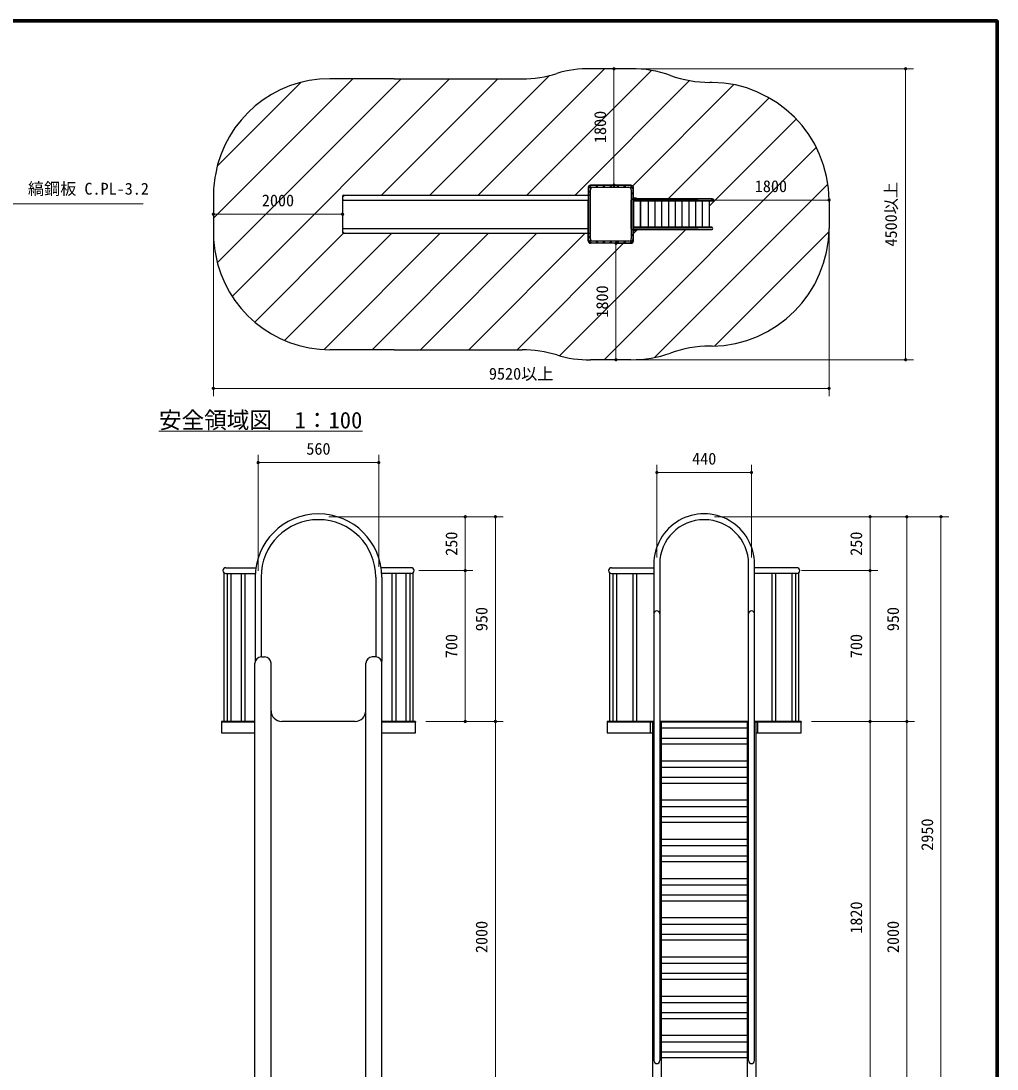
# Model space of a CAD drawing. Units: millimetres at full size, sheet at 1:30, with parts at other scales. Extents: x 450 to 12150, y 450 to 8460.
# Drawn here: x 7619 to 12150, y 3597 to 8460 of the extents above; entities that cross this region are included whole.
import ezdxf
from ezdxf.enums import TextEntityAlignment as Align

# ---------------------------------------------------------------- set-up
doc = ezdxf.new("R2010")
doc.units = ezdxf.units.MM
doc.header["$LTSCALE"] = 30
for name, color, linetype, lineweight in [('D-STR-DIM\u3000寸法線、寸法値', 7, 'Continuous', 13), ('D-STR-HTXT\u3000旗上げ', 7, 'Continuous', 13), ('D-STR-TXT\u3000文字列', 7, 'Continuous', 13), ('D-STR\u3000構造物外形線', 1, 'Continuous', 25), ('D-TTL', 7, 'Continuous', 70)]:
    doc.layers.add(name, color=color, linetype=linetype, lineweight=lineweight)
doc.styles.add('ＭＳ ゴシック', font='')
doc.styles.get('ＭＳ ゴシック').set_extended_font_data('MS Gothic')

# ---------------------------------------------------------------- blocks, each defined once
blk = doc.blocks.new('filled_dot')
at = {"color": 0, "linetype": 'Continuous', "lineweight": -2, "const_width": 1.25}
blk.add_lwpolyline([(-0.625, 0, 1), (0.625, 0, 1)], format="xyb", close=True, dxfattribs=at)

msp = doc.modelspace()

# ---------------------------------------------------------------- linework, layer by layer
at = {"layer": 'D-STR-DIM\u3000寸法線、寸法値'}
for p, q in [((10402.74, 8238.13), (10335.67, 8238.13)), ((10371.67, 7698.13), (10371.67, 8238.13)), ((10498.74, 8238.13), (11761.55, 8238.13)), ((11725.55, 8238.13), (11725.55, 6888.13)), ((10402.74, 7698.13), (10335.67, 7698.13)), ((8511.99, 7593.13), (8511.99, 7527.13)), ((9111.99, 7587.13), (9111.99, 7527.13)), ((10830.23, 7629.13), (11370.23, 7629.13)), ((9111.99, 7563.13), (8511.99, 7563.13)), ((11370.23, 7545.13), (11370.23, 6719.06)), ((8511.99, 7479.13), (8511.99, 6719.06)), ((10402.74, 7428.13), (10344.95, 7428.13)), ((10380.95, 7428.13), (10380.95, 6888.13)), ((10402.74, 6888.13), (10344.95, 6888.13)), ((10498.74, 6888.13), (11761.55, 6888.13)), ((8511.99, 6755.06), (11370.23, 6755.06)), ((8719.83, 5908.37), (8719.83, 6446.6)), ((9279.83, 5927.24), (9279.83, 6446.6)), ((8719.83, 6410.6), (9279.83, 6410.6)), ((10570.92, 5970.95), (10570.92, 6400.75)), ((11010.31, 5970.95), (11010.31, 6400.75)), ((11010.31, 6364.75), (10570.92, 6364.75)), ((9047.83, 6159.35), (9717.24, 6159.35)), ((9499.24, 6159.35), (9857.24, 6159.35)), ((9681.24, 6159.35), (9681.24, 5909.35)), ((9821.24, 5209.35), (9821.24, 6159.35)), ((10838.31, 6159.35), (11596.39, 6159.35)), ((11319.24, 6159.35), (11767.24, 6159.35)), ((11366.94, 6159.35), (11925.81, 6159.35)), ((11560.39, 5909.35), (11560.39, 6159.35)), ((11731.24, 5209.35), (11731.24, 6159.35)), ((11889.81, 3209.35), (11889.81, 6159.35)), ((9465.1, 5909.35), (9717.24, 5909.35)), ((9512.8, 5909.35), (9717.24, 5909.35)), ((9681.24, 5909.35), (9681.24, 5209.35)), ((11241.98, 5909.35), (11596.39, 5909.35)), ((11255.58, 5909.35), (11596.39, 5909.35)), ((11560.39, 5209.35), (11560.39, 5909.35)), ((9497.83, 5209.35), (9717.24, 5209.35)), ((9545.53, 5209.35), (9857.24, 5209.35)), ((9545.53, 5209.35), (9857.24, 5209.35)), ((9821.24, 3209.35), (9821.24, 5209.35)), ((11288.31, 5209.35), (11596.39, 5209.35)), ((11288.31, 5209.35), (11596.39, 5209.35)), ((11288.31, 5209.35), (11767.24, 5209.35)), ((11336.01, 5209.35), (11767.24, 5209.35)), ((11560.39, 3389.35), (11560.39, 5209.35)), ((11731.24, 3209.35), (11731.24, 5209.35))]:
    msp.add_line(p, q, dxfattribs=at)
at = {"layer": 'D-STR-HTXT\u3000旗上げ'}
msp.add_lwpolyline([(6998.95, 7163.41), (7452.35, 7610.84), (7464.35, 7610.84), (8186.37, 7610.84), (7825.36, 7610.84)], dxfattribs=at)
at = {"layer": 'D-STR-TXT\u3000文字列'}
msp.add_line((8258.6, 6556.39), (9203.6, 6556.39), dxfattribs=at)
at = {"layer": 'D-STR\u3000構造物外形線'}
for p, q in [((9742.01, 7651.63), (10328.51, 8238.13)), ((9966.52, 7651.63), (10545.47, 8230.58)), ((10450.74, 8238.13), (10263.24, 8238.13)), ((8511.99, 7544.14), (9159.48, 8191.63)), ((8530.1, 7786.76), (8917.79, 8174.45)), ((8530.46, 7338.11), (9383.98, 8191.63)), ((8599, 7182.13), (9608.49, 8191.63)), ((9350.63, 8191.63), (9052.92, 8191.63)), ((9293, 7651.63), (9833, 8191.63)), ((9350.63, 8191.63), (9945.19, 8191.63)), ((9517.5, 7651.63), (10072.8, 8206.92)), ((10191.02, 7651.63), (10722.84, 8183.45)), ((10826.92, 8175.13), (10817.26, 8175.13)), ((10458.72, 7694.82), (10928.3, 8164.4)), ((10623.54, 7635.13), (11091.75, 8103.35)), ((10812.88, 7599.97), (11217.88, 8004.96)), ((10325.55, 6888.13), (11310.88, 7873.47)), ((10251.99, 7686.88), (10251.99, 7627.21)), ((10257.15, 7687.6), (10255.35, 7684.24)), ((10259.57, 7690.55), (10257.15, 7687.6)), ((10262.52, 7692.97), (10259.57, 7690.55)), ((10265.88, 7694.77), (10262.52, 7692.97)), ((10450.74, 7698.13), (10263.24, 7698.13)), ((10269.53, 7695.88), (10265.88, 7694.77)), ((10272.92, 7696.21), (10269.53, 7695.88)), ((10386.99, 7696.21), (10272.92, 7696.21)), ((10273.32, 7688.05), (10440.66, 7688.05)), ((10441.06, 7696.21), (10386.99, 7696.21)), ((10444.46, 7695.88), (10441.06, 7696.21)), ((10448.11, 7694.77), (10444.46, 7695.88)), ((10451.47, 7692.97), (10448.11, 7694.77)), ((10454.42, 7690.55), (10451.47, 7692.97)), ((10456.83, 7687.6), (10454.42, 7690.55)), ((10458.63, 7684.24), (10456.83, 7687.6)), ((10461.99, 7439.38), (10461.99, 7686.88)), ((10560.4, 6898.48), (11364.7, 7702.78)), ((8511.99, 7641.13), (8511.99, 7485.13)), ((9111.99, 7645.63), (9111.99, 7480.63)), ((9117.99, 7651.63), (10250.49, 7651.63)), ((10251.99, 7650.13), (10251.99, 7476.13)), ((10251.99, 7647.13), (10253.91, 7647.13)), ((10254.25, 7680.59), (10253.91, 7677.2)), ((10253.91, 7677.2), (10253.91, 7563.13)), ((10253.91, 7668.13), (10253.91, 7638.13)), ((10255.35, 7684.24), (10254.25, 7680.59)), ((10262.07, 7449.46), (10262.07, 7676.8)), ((10451.91, 7676.8), (10451.91, 7449.46)), ((10459.74, 7680.59), (10458.63, 7684.24)), ((10460.07, 7677.2), (10459.74, 7680.59)), ((10460.07, 7563.13), (10460.07, 7677.2)), ((10476.98, 7638.13), (10461.98, 7638.13)), ((10461.98, 7638.13), (10461.98, 7635.13)), ((10476.98, 7633.21), (10476.98, 7638.13)), ((9117.99, 7629.13), (10250.49, 7629.13)), ((10251.99, 7439.38), (10251.99, 7627.21)), ((10452.03, 7497.13), (10452.03, 7629.13)), ((10456.1, 7633.21), (10761.98, 7633.21)), ((10460.07, 7563.13), (10460.07, 7623.13)), ((10460.18, 7629.13), (10460.18, 7497.13)), ((10826.15, 7625.05), (10460.18, 7625.05)), ((10460.18, 7625.05), (10761.98, 7625.05)), ((10460.19, 7629.13), (10460.19, 7497.13)), ((10826.92, 7635.13), (10461.98, 7635.13)), ((10461.98, 7635.13), (10461.98, 7633.21)), ((10461.98, 7635.13), (10461.98, 7633.21)), ((10461.98, 7625.05), (10461.98, 7501.21)), ((10461.98, 7623.13), (10461.98, 7503.13)), ((10461.99, 7635.13), (10461.99, 7633.21)), ((10461.99, 7625.05), (10461.99, 7501.21)), ((10461.99, 7623.13), (10461.99, 7503.13)), ((10826.92, 7633.21), (10465.12, 7633.21)), ((10476.98, 7623.13), (10476.98, 7625.05)), ((10494.88, 7623.13), (10494.88, 7503.13)), ((10494.88, 7503.13), (10494.88, 7623.13)), ((10530.33, 7623.13), (10530.33, 7503.13)), ((10561.72, 7623.13), (10561.72, 7503.13)), ((10593.12, 7623.13), (10593.12, 7503.13)), ((10624.51, 7623.13), (10624.51, 7503.13)), ((10655.91, 7623.13), (10655.91, 7503.13)), ((10687.3, 7623.13), (10687.3, 7503.13)), ((10718.7, 7623.13), (10718.7, 7503.13)), ((10750.09, 7623.13), (10750.09, 7503.13)), ((10781.49, 7623.13), (10781.49, 7503.13)), ((10812.88, 7623.13), (10812.88, 7503.13)), ((10826.92, 7633.14), (10826.92, 7635.13)), ((11370.23, 7629.13), (11370.23, 7497.13)), ((10253.91, 7563.13), (10253.91, 7449.06)), ((10460.07, 7449.06), (10460.07, 7563.13)), ((10460.07, 7503.13), (10460.07, 7563.13)), ((9117.99, 7497.13), (10250.49, 7497.13)), ((10119.12, 6906.21), (10704.04, 7491.13)), ((10456.1, 7493.05), (10761.98, 7493.05)), ((10826.15, 7501.21), (10460.18, 7501.21)), ((10460.18, 7501.21), (10761.98, 7501.21)), ((10461.98, 7491.13), (10461.98, 7493.05)), ((10461.98, 7493.05), (10461.98, 7488.13)), ((10826.92, 7491.13), (10461.98, 7491.13)), ((10461.99, 7473.59), (10479.54, 7491.13)), ((10826.92, 7493.05), (10465.12, 7493.05)), ((10476.98, 7501.21), (10476.98, 7503.13)), ((10476.98, 7488.13), (10476.98, 7493.05)), ((10826.92, 7493.12), (10826.92, 7491.13)), ((8703.93, 7062.56), (9116.25, 7474.89)), ((8842.98, 6977.11), (9340.5, 7474.63)), ((9025.7, 6935.32), (9565.01, 7474.63)), ((9117.99, 7474.63), (10250.49, 7474.63)), ((9249.52, 6934.63), (9789.52, 7474.63)), ((9474.02, 6934.63), (10014.02, 7474.63)), ((9698.53, 6934.63), (10238.53, 7474.63)), ((10253.91, 7479.13), (10251.99, 7479.13)), ((10253.91, 7458.13), (10253.91, 7488.13)), ((10253.91, 7449.06), (10254.25, 7445.66)), ((10254.25, 7445.66), (10255.35, 7442.02)), ((10255.35, 7442.02), (10257.15, 7438.65)), ((10456.59, 7468.19), (10457.12, 7468.72)), ((10456.83, 7438.65), (10458.63, 7442.02)), ((10458.63, 7442.02), (10459.74, 7445.66)), ((10459.74, 7445.66), (10460.07, 7449.06)), ((10461.98, 7488.13), (10476.98, 7488.13)), ((10837.81, 6951.38), (11369.96, 7483.53)), ((9923.04, 6934.63), (10416.54, 7428.13)), ((10257.15, 7438.65), (10259.57, 7435.71)), ((10259.57, 7435.71), (10262.52, 7433.29)), ((10262.52, 7433.29), (10265.88, 7431.49)), ((10386.99, 7428.13), (10263.24, 7428.13)), ((10265.88, 7431.49), (10269.53, 7430.38)), ((10269.53, 7430.38), (10272.92, 7430.05)), ((10272.92, 7430.05), (10386.99, 7430.05)), ((10440.66, 7438.21), (10273.32, 7438.21)), ((10386.99, 7430.05), (10441.06, 7430.05)), ((10386.99, 7428.13), (10450.74, 7428.13)), ((10441.06, 7430.05), (10444.46, 7430.38)), ((10444.46, 7430.38), (10448.11, 7431.49)), ((10448.11, 7431.49), (10451.47, 7433.29)), ((10451.47, 7433.29), (10454.42, 7435.71)), ((10454.42, 7435.71), (10456.83, 7438.65)), ((9350.63, 6934.63), (9052.92, 6934.63)), ((9350.63, 6934.63), (9945.19, 6934.63)), ((10826.92, 6951.13), (10817.26, 6951.13)), ((10450.74, 6888.13), (10263.24, 6888.13)), ((10556.71, 5939.2), (10556.71, 5209.35)), ((10583.91, 5939.35), (10583.91, 5209.35)), ((10996.71, 3635.48), (10996.71, 5939.35)), ((11023.91, 3635.45), (11023.91, 5939.2)), ((8561.18, 5898.86), (8561.18, 5209.35)), ((8569.83, 5922.95), (8709.48, 5922.95)), ((8569.83, 5895.75), (8706.69, 5895.75)), ((8576.1, 5895.75), (8576.1, 5209.35)), ((8593.4, 5895.75), (8593.4, 5209.35)), ((8641.18, 5895.75), (8641.18, 5209.35)), ((8658.48, 5895.75), (8658.48, 5209.35)), ((9429.83, 5922.95), (9290.17, 5922.95)), ((9429.83, 5895.75), (9292.97, 5895.75)), ((9341.18, 5895.75), (9341.18, 5209.35)), ((9358.48, 5895.75), (9358.48, 5209.35)), ((9406.26, 5895.75), (9406.26, 5209.35)), ((9423.56, 5895.75), (9423.56, 5209.35)), ((9438.48, 5898.86), (9438.48, 5209.35)), ((10351.66, 5898.86), (10351.66, 5209.35)), ((10360.31, 5922.95), (10556.71, 5922.95)), ((10360.31, 5895.75), (10556.71, 5895.75)), ((10366.58, 5895.75), (10366.58, 5209.35)), ((10383.88, 5895.75), (10383.88, 5209.35)), ((10459.16, 5895.75), (10459.16, 5209.35)), ((10476.46, 5895.75), (10476.46, 5209.35)), ((11220.31, 5922.95), (11023.91, 5922.95)), ((11220.31, 5895.75), (11023.91, 5895.75)), ((11104.16, 5895.75), (11104.16, 5209.35)), ((11121.46, 5895.75), (11121.46, 5209.35)), ((11196.74, 5895.75), (11196.74, 5209.35)), ((11214.04, 5895.75), (11214.04, 5209.35)), ((11228.96, 5898.86), (11228.96, 5209.35)), ((8706.23, 5879.48), (8706.23, 5488.41)), ((8733.43, 5879.35), (8733.43, 5509.32)), ((9266.23, 5879.35), (9266.23, 5509.32)), ((9293.43, 5879.35), (9293.43, 5488.41)), ((10556.71, 5709.2), (10556.71, 3635.48)), ((10583.91, 5709.2), (10583.91, 3635.48)), ((8734.83, 5509.35), (8749.83, 5509.35)), ((9264.83, 5509.35), (9249.83, 5509.35)), ((8704.83, 3329.35), (8704.83, 5479.35)), ((8779.83, 3409.88), (8779.83, 5479.35)), ((9219.83, 3410.45), (9219.83, 5479.35)), ((9294.83, 3328.76), (9294.83, 5479.35)), ((8549.83, 5209.35), (8549.83, 5206.15)), ((8704.83, 5209.35), (8549.83, 5209.35)), ((8549.83, 5206.15), (8549.83, 5156.15)), ((8704.83, 5206.15), (8549.83, 5206.15)), ((9169.83, 5209.35), (8829.83, 5209.35)), ((9169.83, 5209.35), (8829.83, 5209.35)), ((9449.83, 5209.35), (9294.83, 5209.35)), ((9449.83, 5206.15), (9294.83, 5206.15)), ((9449.83, 5209.35), (9449.83, 5206.15)), ((9449.83, 5156.15), (9449.83, 5206.15)), ((10556.71, 5209.35), (10340.31, 5209.35)), ((10340.31, 5209.35), (10340.31, 5206.15)), ((10556.71, 5206.15), (10340.31, 5206.15)), ((10340.31, 5206.15), (10340.31, 5156.15)), ((10550.31, 5209.35), (10550.31, 2909.35)), ((10996.71, 5209.35), (10583.91, 5209.35)), ((10996.71, 5209.35), (10583.91, 5209.35)), ((10996.71, 5206.15), (10583.91, 5206.15)), ((10996.71, 5206.15), (10583.91, 5206.15)), ((10590.31, 5209.35), (10590.31, 2909.35)), ((10990.31, 5209.35), (10990.31, 2909.35)), ((11240.31, 5209.35), (11023.91, 5209.35)), ((11240.31, 5209.35), (11023.91, 5209.35)), ((11240.31, 5206.15), (11023.91, 5206.15)), ((11030.31, 5209.35), (11030.31, 2909.35)), ((11240.31, 5209.35), (11240.31, 5206.15)), ((11240.31, 5156.15), (11240.31, 5206.15)), ((8549.83, 5156.15), (8704.83, 5156.15)), ((9294.83, 5156.15), (9449.83, 5156.15)), ((10340.31, 5156.15), (10550.31, 5156.15)), ((10590.31, 5179.35), (10990.31, 5179.35)), ((11030.31, 5156.15), (11240.31, 5156.15)), ((10590.31, 5132.67), (10990.31, 5132.67)), ((10590.31, 5105.47), (10990.31, 5105.47)), ((10590.31, 5027.35), (10990.31, 5027.35)), ((10590.31, 4997.35), (10990.31, 4997.35)), ((10590.31, 4950.67), (10990.31, 4950.67)), ((10590.31, 4923.47), (10990.31, 4923.47)), ((10590.31, 4845.35), (10990.31, 4845.35)), ((10590.31, 4815.35), (10990.31, 4815.35)), ((10590.31, 4768.67), (10990.31, 4768.67)), ((10590.31, 4741.47), (10990.31, 4741.47)), ((10590.31, 4663.35), (10990.31, 4663.35)), ((10590.31, 4633.35), (10990.31, 4633.35)), ((10590.31, 4586.67), (10990.31, 4586.67)), ((10590.31, 4559.47), (10990.31, 4559.47)), ((10590.31, 4481.35), (10990.31, 4481.35)), ((10590.31, 4451.35), (10990.31, 4451.35)), ((10590.31, 4404.67), (10990.31, 4404.67)), ((10590.31, 4377.47), (10990.31, 4377.47)), ((10590.31, 4299.35), (10990.31, 4299.35)), ((10590.31, 4269.35), (10990.31, 4269.35)), ((10590.31, 4222.67), (10990.31, 4222.67)), ((10590.31, 4195.47), (10990.31, 4195.47)), ((10590.31, 4117.35), (10990.31, 4117.35)), ((10590.31, 4087.35), (10990.31, 4087.35)), ((10590.31, 4040.67), (10990.31, 4040.67)), ((10590.31, 4013.47), (10990.31, 4013.47)), ((10590.31, 3935.35), (10990.31, 3935.35)), ((10590.31, 3905.35), (10990.31, 3905.35)), ((10590.31, 3858.67), (10990.31, 3858.67)), ((10590.31, 3831.47), (10990.31, 3831.47)), ((10590.31, 3753.35), (10990.31, 3753.35)), ((10590.31, 3723.35), (10990.31, 3723.35)), ((10590.31, 3676.67), (10990.31, 3676.67)), ((10590.31, 3649.47), (10990.31, 3649.47)), ((10556.71, 3621.88), (10556.71, 3621.75)), ((10583.91, 3621.88), (10583.91, 3621.75)), ((10996.71, 3621.78), (10996.71, 3621.88)), ((11023.91, 3621.78), (11023.91, 3621.88))]:
    msp.add_line(p, q, dxfattribs=at)
for points in [[(10826.92, 7625.12), (10826.92, 7623.13), (10461.98, 7623.13), (10461.98, 7625.05)], [(10826.92, 7501.14), (10826.92, 7503.13), (10461.98, 7503.13), (10461.98, 7501.21)], [(10556.71, 5206.15), (10540.31, 5206.15), (10540.31, 5156.15), (10550.31, 5156.15)], [(11030.31, 5156.15), (11040.31, 5156.15), (11040.31, 5206.15), (11023.91, 5206.15)]]:
    msp.add_lwpolyline(points, dxfattribs=at)
for centre, radius in [((10262.47, 7687.65), 2.6), ((10262.47, 7687.65), 1.91), ((10292.49, 7692.13), 2.6), ((10292.49, 7692.13), 1.91), ((10324.74, 7692.13), 2.6), ((10324.74, 7692.13), 1.91), ((10356.99, 7692.13), 2.6), ((10356.99, 7692.13), 1.91), ((10389.24, 7692.13), 2.6), ((10389.24, 7692.13), 1.91), ((10421.49, 7692.13), 2.6), ((10421.49, 7692.13), 1.91), ((10451.52, 7687.65), 2.6), ((10451.52, 7687.65), 1.91), ((10257.99, 7668.13), 2.6), ((10257.99, 7668.13), 1.91), ((10455.99, 7659.88), 2.6), ((10455.99, 7659.88), 1.91), ((10257.99, 7458.13), 2.6), ((10257.99, 7458.13), 1.91), ((10262.47, 7438.61), 2.6), ((10451.52, 7438.61), 2.6), ((10455.99, 7466.38), 2.6), ((10455.99, 7466.38), 1.91), ((10262.47, 7438.61), 1.91), ((10292.49, 7434.13), 2.6), ((10292.49, 7434.13), 1.91), ((10324.74, 7434.13), 2.6), ((10324.74, 7434.13), 1.91), ((10356.99, 7434.13), 2.6), ((10356.99, 7434.13), 1.91), ((10389.24, 7434.13), 2.6), ((10389.24, 7434.13), 1.91), ((10421.49, 7434.13), 2.6), ((10421.49, 7434.13), 1.91), ((10451.52, 7438.61), 1.91)]:
    msp.add_circle(centre, radius, dxfattribs=at)
for centre, radius, start, end in [((10250.4, 7757), 481.31, 88.47059, 107.38815), ((10456.78, 7715.9), 522.27, 70.16272, 90.66191), ((9052.92, 7651.63), 540, 90, 169.92134), ((9945.19, 8731.63), 540, 270, 287.38815), ((10817.26, 8715.13), 540, 250.16272, 270), ((10819.91, 7624.84), 550.34, 0.44706, 89.27005), ((9111.99, 7641.13), 600, 169.92134, 180), ((10263.24, 7686.88), 11.25, 90, 180), ((10273.32, 7676.8), 11.25, 90, 180), ((10440.66, 7676.8), 11.25, 0, 90), ((10450.74, 7686.88), 11.25, 0, 90), ((9117.99, 7645.63), 6, 90, 180), ((9117.99, 7641.13), 6, 90, 180), ((10250.49, 7650.13), 1.5, 0, 90), ((10257.99, 7647.13), 4.08, 0, 180), ((9117.99, 7635.13), 6, 180, 270), ((10250.49, 7630.63), 1.5, 270, 0), ((10456.11, 7629.13), 4.08, 0, 180), ((10826.15, 7629.13), 4.08, 270, 90), ((9117.99, 7491.13), 6, 90, 180), ((10250.49, 7495.63), 1.5, 0, 90), ((10456.11, 7497.13), 4.08, 180, 0), ((10826.15, 7497.13), 4.08, 270, 90), ((10819.91, 7501.42), 550.34, 270.72995, 359.55294), ((9111.99, 7485.13), 600, 180, 190.07863), ((9117.99, 7485.13), 6, 180, 270), ((9117.99, 7480.63), 6, 180, 270), ((10250.49, 7476.13), 1.5, 270, 0), ((10257.99, 7479.13), 4.08, 180, 0), ((10273.32, 7449.46), 11.25, 180, 270), ((10440.66, 7449.46), 11.25, 270, 0), ((10263.24, 7439.38), 11.25, 180, 270), ((10450.74, 7439.38), 11.25, 270, 0), ((9052.92, 7474.63), 540, 190.07863, 270), ((9945.19, 6394.63), 540, 72.61185, 90), ((10250.4, 7369.26), 481.31, 252.61185, 271.52941), ((10456.78, 7410.36), 522.27, 269.33809, 289.83728), ((10817.26, 6411.13), 540, 90, 109.83728), ((8999.83, 5879.35), 293.6, 0, 180), ((8999.83, 5879.35), 266.4, 0, 180), ((10790.31, 5939.35), 233.6, 359.96264, 180.03736), ((10790.31, 5939.35), 206.4, 0, 180), ((8569.83, 5909.35), 13.6, 90, 270), ((9429.83, 5909.35), 13.6, 270, 90), ((10360.31, 5909.35), 13.6, 90, 270), ((11220.31, 5909.35), 13.6, 270, 90), ((10570.31, 5709.2), 13.6, 0, 180), ((11010.31, 5709.2), 13.6, 0, 180), ((8734.83, 5479.35), 30, 90, 180), ((8749.83, 5479.35), 30, 0, 90), ((9249.83, 5479.35), 30, 90, 180), ((9264.83, 5479.35), 30, 0, 90), ((8829.83, 5259.35), 50, 180, 270), ((9169.83, 5259.35), 50, 270, 0), ((10570.31, 3635.48), 13.6, 180, 360), ((11010.31, 3635.48), 13.6, 180, 0)]:
    msp.add_arc(centre, radius, start, end, dxfattribs=at)
at = {"layer": 'D-TTL'}
msp.add_lwpolyline([(450, 450), (450, 8460), (12150, 8460), (12150, 450)], close=True, dxfattribs=at)

# ---------------------------------------------------------------- block references
at = {"layer": 'D-STR-DIM\u3000寸法線、寸法値', "xscale": 6, "yscale": 6}
for p, rotation in [((10371.67, 8238.13), 270), ((11725.55, 8238.13), 270), ((10371.67, 7698.13), 90), ((11370.23, 7629.13), 180), ((9111.99, 7563.13), 180), ((10380.95, 7428.13), 270), ((10380.95, 6888.13), 90), ((11725.55, 6888.13), 90), ((11370.23, 6755.06), 180), ((9279.83, 6410.6), 180), ((11010.31, 6364.75), 180), ((9681.24, 6159.35), 270), ((9821.24, 6159.35), 270), ((11560.39, 6159.35), 270), ((11731.24, 6159.35), 270), ((11889.81, 6159.35), 270), ((9681.24, 5909.35), 270), ((9681.24, 5909.35), 90), ((11560.39, 5909.35), 270), ((11560.39, 5909.35), 90), ((9681.24, 5209.35), 90), ((9821.24, 5209.35), 270), ((9821.24, 5209.35), 90), ((11560.39, 5209.35), 270), ((11560.39, 5209.35), 90), ((11731.24, 5209.35), 90), ((11731.24, 5209.35), 270)]:
    msp.add_blockref('filled_dot', p, dxfattribs=dict(at, rotation=rotation))
for p in [(10830.23, 7629.13), (8511.99, 7563.13), (8511.99, 6755.06), (8719.83, 6410.6), (10570.92, 6364.75)]:
    msp.add_blockref('filled_dot', p, dxfattribs=at)

# ---------------------------------------------------------------- texts
at = {"layer": 'D-STR-DIM\u3000寸法線、寸法値', "style": 'ＭＳ ゴシック'}
for s, p in [('1800', (10307.54, 7968.13)), ('4500以上', (11657.61, 7563.13)), ('1800', (10316.81, 7158.13)), ('250', (9617.11, 6034.35)), ('250', (11496.26, 6034.35)), ('950', (9757.11, 5684.35)), ('950', (11667.11, 5684.35)), ('700', (9617.11, 5559.35)), ('700', (11496.26, 5559.35)), ('2950', (11825.68, 4684.35)), ('1820', (11496.26, 4299.35)), ('2000', (9757.11, 4209.35)), ('2000', (11667.11, 4209.35))]:
    msp.add_text(s, height=54.99, rotation=90, dxfattribs=at).set_placement(p, align=Align.MIDDLE_CENTER)
for s, p in [('1800', (11100.23, 7693.26)), ('2000', (8811.99, 7627.26)), ('9520以上', (9941.11, 6823)), ('560', (8999.83, 6474.73)), ('440', (10790.61, 6428.88))]:
    msp.add_text(s, height=54.99, dxfattribs=at).set_placement(p, align=Align.MIDDLE_CENTER)
at = {"layer": 'D-STR-HTXT\u3000旗上げ', "style": 'ＭＳ ゴシック'}
msp.add_text('縞鋼板 C.PL-3.2', height=54.99, dxfattribs=at).set_placement((8212.81, 7637.47), align=Align.BOTTOM_RIGHT)
at = {"layer": 'D-STR-TXT\u3000文字列', "style": 'ＭＳ ゴシック'}
msp.add_text('安全領域図\u30001：100', height=76.98, dxfattribs=at).set_placement((9203.6, 6546.18), align=Align.BOTTOM_RIGHT)

doc.saveas('drawing.dxf')
